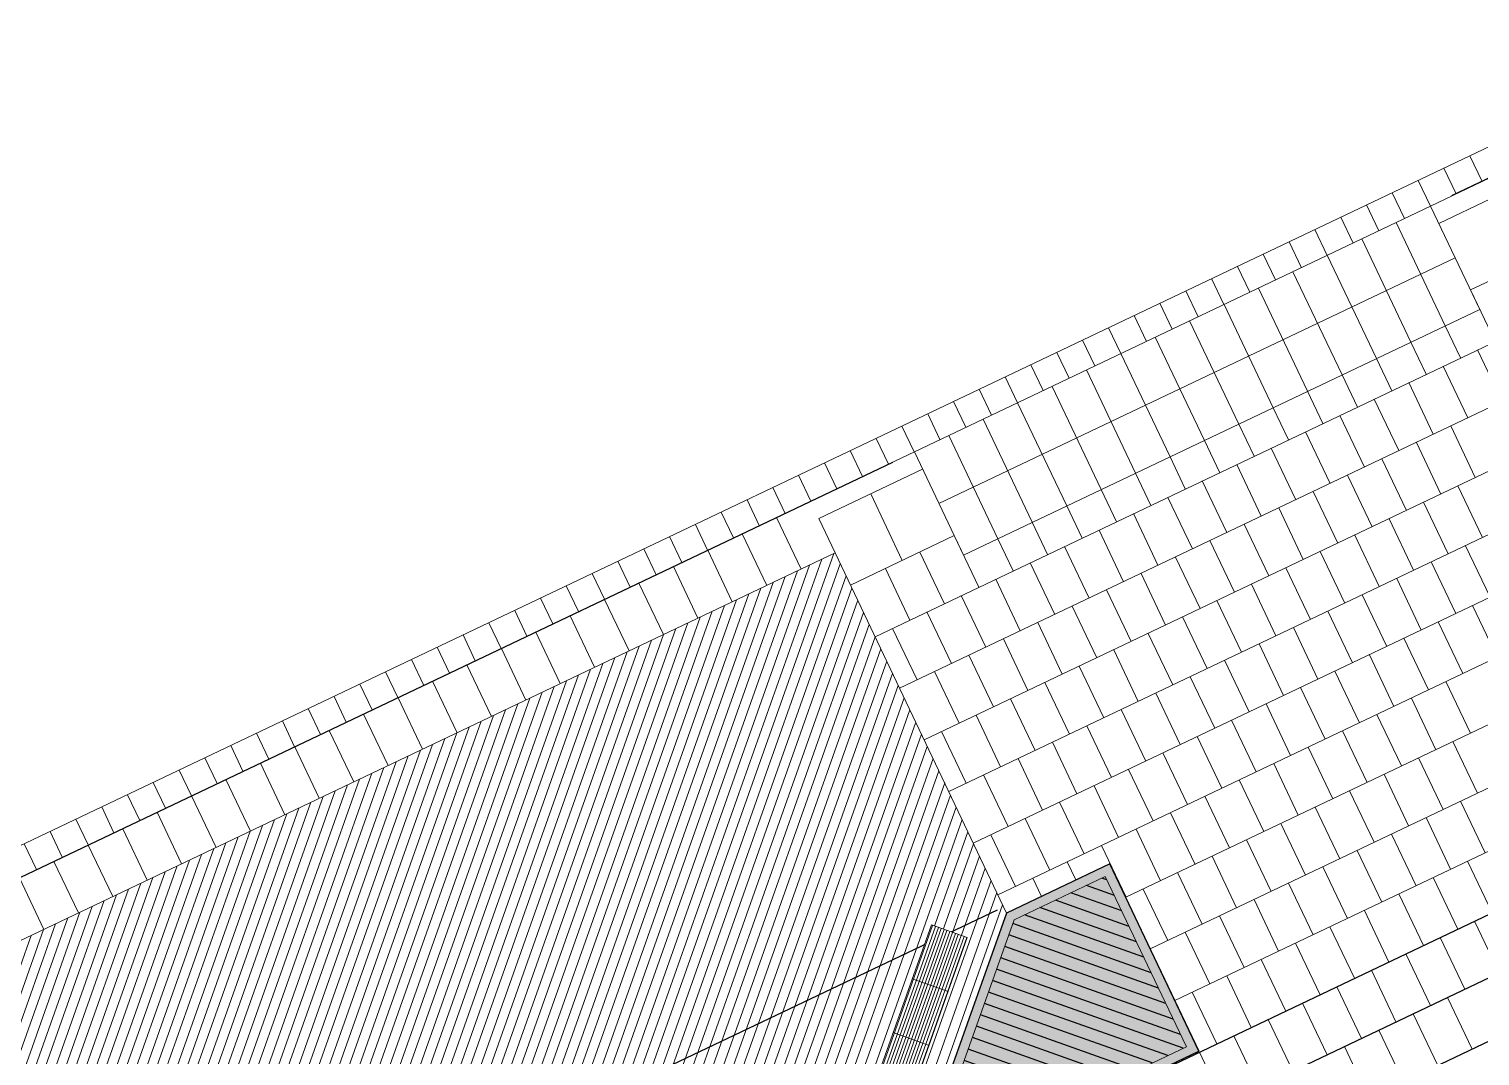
# Model space of a CAD drawing. Header units: metres. Extents: x 679599 to 680028, y 2748524 to 2748840.
# Drawn here: x 679830.69 to 679845.92, y 2748776.37 to 2748787.14 of the extents above; entities that cross this region are included whole.
import ezdxf

# ---------------------------------------------------------------- set-up
doc = ezdxf.new("R2010")
doc.units = ezdxf.units.M
doc.header["$LTSCALE"] = 5
doc.layers.add('00-AUX', color=2, linetype='Continuous', plot=False)
doc.layers.add('00-AUX Tree Pit', color=2, linetype='Continuous', plot=False)
for name, color, linetype, lineweight, plot in [('02-L-B-Barrier Curb', 210, 'Continuous', 5, False), ('02-L-B-Channel', 140, 'Continuous', 5, False), ('02-L-B-Curb', 11, 'Continuous', 5, False)]:
    doc.layers.add(name, color=color, linetype=linetype, lineweight=lineweight, plot=plot)
doc.layers.add('02-L-B-Flat Bar', color=181, linetype='Continuous', lineweight=5)
doc.layers.add('04-BK-Tree Pit', color=6, linetype='Continuous', lineweight=5)
for name, color, linetype, lineweight, true_color in [('02-L-Joints-Paviment_07_Precast Concrete Blocks 60X40', 7, 'Continuous', 5, 0x999999), ('03-TR-Pavement_07_Precast Concrete Blocks 20X10', 7, 'Continuous', 5, 0x999999), ('03-TR-Pavement_07_Precast Concrete Blocks 60X40', 7, 'Continuous', 5, 0x999999), ('03-TR-Pavement_07_Precast irregular Concrete Blocks', 7, 'Continuous', 5, 0xb3b3b3)]:
    doc.layers.add(name, color=color, linetype=linetype, lineweight=lineweight, true_color=true_color)
doc.layers.add('03-TR-Tree Pit_Green', color=46, linetype='Continuous')
doc.layers.add('03-TR-Tree Pit_White', color=7, linetype='Continuous', true_color=0xfcfcfc)

# ---------------------------------------------------------------- blocks, each defined once
blk = doc.blocks.new('*U5')
at = {"layer": '02-L-B-Channel'}
blk.add_lwpolyline([(0, 0), (0, -0.3)], dxfattribs=at)
blk = doc.blocks.new('*U6')
at = {"layer": '02-L-B-Channel', "color": 0, "linetype": 'ByBlock', "lineweight": -2, "transparency": 16777216, "rotation": 25.44812428929673}
for p in [(679845.813, 2748785.811), (679845.542, 2748785.682), (679845.271, 2748785.553), (679845, 2748785.424), (679844.73, 2748785.295), (679844.188, 2748785.037), (679844.459, 2748785.166), (679843.917, 2748784.908), (679843.646, 2748784.779), (679843.375, 2748784.651), (679843.104, 2748784.522), (679842.562, 2748784.264), (679842.833, 2748784.393), (679842.292, 2748784.135), (679842.021, 2748784.006), (679841.75, 2748783.877), (679841.479, 2748783.748), (679841.208, 2748783.619), (679840.666, 2748783.361), (679840.937, 2748783.49), (679840.395, 2748783.233), (679840.124, 2748783.104), (679839.853, 2748782.975), (679839.583, 2748782.846), (679839.041, 2748782.588), (679839.312, 2748782.717), (679838.77, 2748782.459), (679838.499, 2748782.33), (679838.228, 2748782.201), (679837.957, 2748782.072), (679837.686, 2748781.943), (679837.145, 2748781.686), (679837.415, 2748781.815), (679836.874, 2748781.557), (679836.603, 2748781.428), (679836.332, 2748781.299), (679836.061, 2748781.17), (679835.519, 2748780.912), (679835.79, 2748781.041), (679835.248, 2748780.783), (679834.977, 2748780.654), (679834.707, 2748780.525), (679834.436, 2748780.397), (679834.165, 2748780.268), (679833.623, 2748780.01), (679833.894, 2748780.139), (679833.352, 2748779.881), (679833.081, 2748779.752), (679832.81, 2748779.623), (679832.539, 2748779.494), (679831.998, 2748779.236), (679832.269, 2748779.365), (679831.727, 2748779.107), (679831.456, 2748778.979), (679831.185, 2748778.85), (679830.914, 2748778.721), (679830.643, 2748778.592)]:
    blk.add_blockref('*U5', p, dxfattribs=at)
blk = doc.blocks.new('Tree Pit Ford')
at = {"layer": '03-TR-Tree Pit_Green', "ltscale": 0.3}
h = blk.add_hatch(dxfattribs=at)
h.set_pattern_fill('ANSI31', color=256, scale=0.04)
h.paths.add_polyline_path([(-0.045, 1.149), (1.934, -0.83), (-1.104, -0.83), (-1.104, 1.149)])
at = {"layer": '03-TR-Tree Pit_White'}
h = blk.add_hatch(color=256, dxfattribs=at)
h.dxf.hatch_style = 1
h.paths.add_polyline_path([(-0.004, 1.249), (2.175, -0.93), (-1.204, -0.93), (-1.204, 1.249)])
at = {"layer": '02-L-B-Curb'}
blk.add_lwpolyline([(-0.004, 1.249), (2.175, -0.93), (-1.204, -0.93), (-1.204, 1.249)], close=True, dxfattribs=at)
at = {"layer": '02-L-B-Curb', "color": 6}
blk.add_lwpolyline([(-0.045, 1.149), (1.934, -0.83), (-1.104, -0.83), (-1.104, 1.149)], close=True, dxfattribs=at)
blk = doc.blocks.new('Piece Parking')
blk.add_wipeout([(-1.7, 0.2), (-1.7, -0.2), (0.7, -0.2), (0.7, 0.2)])
at = {"layer": '03-TR-Pavement_07_Precast irregular Concrete Blocks'}
h = blk.add_hatch(dxfattribs=at)
h.set_pattern_fill('ANSI31', color=256, scale=0.01, angle=135)
h.paths.add_polyline_path([(-1.7, 0.2), (0.7, 0.2), (0.7, -0.2), (-1.7, -0.2)])
blk.add_lwpolyline([(-1.7, 0.2), (0.7, 0.2), (0.7, -0.2), (-1.7, -0.2)], close=True)
at = {"layer": '02-L-Joints-Paviment_07_Precast Concrete Blocks 60X40'}
for points in [[(-1.1, 0.2), (-1.1, -0.2)], [(-0.5, 0.2), (-0.5, -0.2)], [(0.1, 0.2), (0.1, -0.2)]]:
    blk.add_lwpolyline(points, dxfattribs=at)
blk = doc.blocks.new('*U50')
at = {"rotation": 44.98941899152474}
blk.add_blockref('Piece Parking', (-0.199, -0.481), dxfattribs=at)
blk = doc.blocks.new('*U51')
at = {"layer": '02-L-B-Barrier Curb', "color": 0, "linetype": 'ByBlock', "lineweight": -2, "transparency": 16777216, "rotation": 25.44812282596097}
blk.add_blockref('*U50', (679840.09, 2748777.534), dxfattribs=at)

msp = doc.modelspace()

# ---------------------------------------------------------------- hatches: boundary and pattern name
at = {"layer": '03-TR-Pavement_07_Precast Concrete Blocks 20X10'}
h = msp.add_hatch(dxfattribs=at)
h.set_pattern_fill('ANSI31', color=256, scale=0.0315, angle=25.5)
h.set_pattern_definition([(70.5, (0, 0), (-0.094275932128, 0.033384858509), [])])
edge = h.paths.add_edge_path()
edge.add_line((679754.639, 2748741.428), (679756.438, 2748737.648))
edge.add_line((679756.438, 2748737.648), (679759.31, 2748736.613))
edge.add_line((679759.31, 2748736.613), (679763.155, 2748738.443))
edge.add_line((679763.155, 2748738.443), (679764.159, 2748741.27))
edge.add_line((679764.159, 2748741.27), (679766.986, 2748740.266))
edge.add_line((679766.986, 2748740.266), (679770.831, 2748742.096))
edge.add_line((679770.831, 2748742.096), (679771.835, 2748744.923))
edge.add_line((679771.835, 2748744.923), (679774.662, 2748743.919))
edge.add_line((679774.662, 2748743.919), (679778.507, 2748745.748))
edge.add_line((679778.507, 2748745.748), (679779.511, 2748748.576))
edge.add_line((679779.511, 2748748.576), (679782.338, 2748747.571))
edge.add_line((679782.338, 2748747.571), (679786.176, 2748749.398))
edge.add_line((679786.176, 2748749.398), (679787.186, 2748752.228))
edge.add_line((679787.186, 2748752.228), (679790.014, 2748751.224))
edge.add_line((679790.014, 2748751.224), (679793.857, 2748753.054))
edge.add_line((679793.857, 2748753.054), (679794.828, 2748755.786))
edge.add_line((679794.828, 2748755.786), (679794.862, 2748755.88))
edge.add_line((679794.862, 2748755.88), (679797.688, 2748754.876))
edge.add_line((679797.688, 2748754.876), (679801.533, 2748756.706))
edge.add_line((679801.533, 2748756.706), (679802.537, 2748759.533))
edge.add_line((679802.537, 2748759.533), (679805.364, 2748758.529))
edge.add_line((679805.364, 2748758.529), (679809.208, 2748760.358))
edge.add_line((679809.208, 2748760.358), (679810.212, 2748763.185))
edge.add_line((679810.212, 2748763.185), (679813.04, 2748762.181))
edge.add_line((679813.04, 2748762.181), (679816.883, 2748764.01))
edge.add_line((679816.883, 2748764.01), (679817.885, 2748766.836))
edge.add_line((679817.885, 2748766.836), (679820.714, 2748765.833))
edge.add_line((679820.714, 2748765.833), (679824.559, 2748767.663))
edge.add_line((679824.559, 2748767.663), (679825.563, 2748770.49))
edge.add_line((679825.563, 2748770.49), (679828.39, 2748769.486))
edge.add_line((679828.39, 2748769.486), (679832.234, 2748771.315))
edge.add_line((679832.234, 2748771.315), (679833.238, 2748774.142))
edge.add_line((679833.238, 2748774.142), (679836.062, 2748773.137))
edge.add_line((679836.062, 2748773.137), (679839.907, 2748774.967))
edge.add_line((679839.907, 2748774.967), (679840.952, 2748777.865))
edge.add_line((679840.952, 2748777.865), (679839.153, 2748781.645))
edge.add_line((679839.153, 2748781.645), (679754.643, 2748741.429))

# ---------------------------------------------------------------- linework, layer by layer
at = {"layer": '00-AUX'}
for points in [[(679947.256, 2748833.751), (679845.621, 2748785.391)], [(679670.326, 2748694.247), (679906.736, 2748806.746)], [(679670.403, 2748693.619), (679906.813, 2748806.118)], [(679670.841, 2748693.163), (679907.252, 2748805.663)], [(679839.754, 2748782.593), (679753.535, 2748741.563)], [(679759.499, 2748739.184), (679840.858, 2748777.899)]]:
    msp.add_lwpolyline(points, dxfattribs=at)
at = {"layer": '00-AUX Tree Pit', "ltscale": 0.3}
msp.add_lwpolyline([(679840.952, 2748777.865), (679839.92, 2748774.962), (679842.971, 2748776.414), (679842.035, 2748778.381)], close=True, dxfattribs=at)
at = {"layer": '02-L-B-Barrier Curb'}
for points in [[(679845.402, 2748785.283), (679846.486, 2748785.799)], [(679845.488, 2748785.102), (679846.572, 2748785.618)], [(679838.895, 2748782.187), (679839.984, 2748782.705)], [(679838.981, 2748782.006), (679840.07, 2748782.524)]]:
    msp.add_lwpolyline(points, dxfattribs=at)
at = {"layer": '02-L-B-Channel'}
msp.add_lwpolyline([(679958.866, 2748839.608), (679599.301, 2748668.504)], dxfattribs=at)
at = {"layer": '02-L-B-Flat Bar'}
msp.add_lwpolyline([(679840.952, 2748777.865), (679839.153, 2748781.645)], dxfattribs=at)
at = {"layer": '02-L-Joints-Paviment_07_Precast Concrete Blocks 60X40'}
for p, q in [((679845.402, 2748785.283), (679845.917, 2748784.199)), ((679840.345, 2748782.876), (679845.041, 2748785.111)), ((679845.82, 2748784.403), (679846.078, 2748783.861)), ((679845.917, 2748784.199), (679840.5, 2748781.621)), ((679845.556, 2748784.027), (679845.717, 2748783.69)), ((679845.195, 2748783.855), (679845.356, 2748783.518)), ((679844.834, 2748783.683), (679844.995, 2748783.346)), ((679845.895, 2748783.774), (679846.153, 2748783.233)), ((679844.473, 2748783.512), (679844.633, 2748783.174)), ((679845.534, 2748783.602), (679845.792, 2748783.061)), ((679845.173, 2748783.431), (679845.43, 2748782.889)), ((679844.111, 2748783.34), (679844.272, 2748783.002)), ((679844.811, 2748783.259), (679845.069, 2748782.717)), ((679843.75, 2748783.168), (679843.911, 2748782.83)), ((679844.45, 2748783.087), (679844.708, 2748782.545)), ((679843.389, 2748782.996), (679843.55, 2748782.658)), ((679844.089, 2748782.915), (679844.347, 2748782.373)), ((679845.614, 2748782.976), (679845.871, 2748782.434)), ((679843.028, 2748782.824), (679843.189, 2748782.486)), ((679843.728, 2748782.743), (679843.986, 2748782.201)), ((679845.252, 2748782.804), (679845.51, 2748782.262)), ((679840.5, 2748781.621), (679839.984, 2748782.705)), ((679842.667, 2748782.652), (679842.827, 2748782.315)), ((679844.891, 2748782.632), (679845.149, 2748782.09)), ((679842.306, 2748782.48), (679842.466, 2748782.143)), ((679843.367, 2748782.571), (679843.625, 2748782.029)), ((679844.53, 2748782.46), (679844.788, 2748781.919)), ((679841.944, 2748782.308), (679842.105, 2748781.971)), ((679843.006, 2748782.399), (679843.263, 2748781.858)), ((679844.169, 2748782.288), (679844.427, 2748781.747)), ((679845.688, 2748782.347), (679845.946, 2748781.805)), ((679839.858, 2748781.566), (679839.526, 2748782.265)), ((679841.583, 2748782.137), (679841.744, 2748781.799)), ((679842.644, 2748782.227), (679842.902, 2748781.686)), ((679845.327, 2748782.175), (679845.585, 2748781.633)), ((679839.153, 2748781.645), (679838.981, 2748782.006)), ((679842.283, 2748782.056), (679842.541, 2748781.514)), ((679843.808, 2748782.117), (679844.065, 2748781.575)), ((679844.966, 2748782.003), (679845.224, 2748781.462)), ((679840.402, 2748781.825), (679840.66, 2748781.283)), ((679841.222, 2748781.965), (679841.383, 2748781.627)), ((679841.922, 2748781.884), (679842.18, 2748781.342)), ((679843.446, 2748781.945), (679843.704, 2748781.403)), ((679844.605, 2748781.831), (679844.863, 2748781.29)), ((679840.861, 2748781.793), (679841.021, 2748781.455)), ((679841.561, 2748781.712), (679841.819, 2748781.17)), ((679843.085, 2748781.773), (679843.343, 2748781.231)), ((679845.768, 2748781.72), (679846.026, 2748781.179)), ((679754.639, 2748741.428), (679839.153, 2748781.645)), ((679840.041, 2748781.653), (679840.299, 2748781.111)), ((679841.2, 2748781.54), (679841.457, 2748780.998)), ((679842.724, 2748781.601), (679842.982, 2748781.059)), ((679844.244, 2748781.66), (679844.501, 2748781.118)), ((679845.407, 2748781.549), (679845.665, 2748781.007)), ((679839.68, 2748781.481), (679839.938, 2748780.94)), ((679840.838, 2748781.368), (679841.096, 2748780.826)), ((679842.363, 2748781.429), (679842.621, 2748780.887)), ((679843.882, 2748781.488), (679844.14, 2748780.946)), ((679845.046, 2748781.377), (679845.303, 2748780.835)), ((679842.002, 2748781.257), (679842.259, 2748780.715)), ((679843.521, 2748781.316), (679843.779, 2748780.774)), ((679840.477, 2748781.196), (679840.735, 2748780.654)), ((679841.64, 2748781.085), (679841.898, 2748780.543)), ((679843.16, 2748781.144), (679843.418, 2748780.602)), ((679844.684, 2748781.205), (679844.942, 2748780.663)), ((679845.843, 2748781.092), (679846.101, 2748780.55)), ((679840.116, 2748781.024), (679840.374, 2748780.483)), ((679841.279, 2748780.913), (679841.537, 2748780.372)), ((679842.799, 2748780.972), (679843.057, 2748780.43)), ((679844.323, 2748781.033), (679844.581, 2748780.491)), ((679845.482, 2748780.92), (679845.739, 2748780.378)), ((679839.755, 2748780.852), (679840.013, 2748780.311)), ((679842.438, 2748780.8), (679842.695, 2748780.258)), ((679843.962, 2748780.861), (679844.22, 2748780.319)), ((679840.918, 2748780.742), (679841.176, 2748780.2)), ((679842.076, 2748780.628), (679842.334, 2748780.086)), ((679843.601, 2748780.689), (679843.859, 2748780.147)), ((679845.12, 2748780.748), (679845.378, 2748780.206)), ((679840.557, 2748780.57), (679840.815, 2748780.028)), ((679841.715, 2748780.456), (679841.973, 2748779.915)), ((679843.24, 2748780.517), (679843.497, 2748779.976)), ((679844.759, 2748780.576), (679845.017, 2748780.034)), ((679840.196, 2748780.398), (679840.453, 2748779.856)), ((679842.878, 2748780.345), (679843.136, 2748779.804)), ((679844.398, 2748780.404), (679844.656, 2748779.862)), ((679841.354, 2748780.285), (679841.612, 2748779.743)), ((679842.517, 2748780.174), (679842.775, 2748779.632)), ((679844.037, 2748780.232), (679844.295, 2748779.69)), ((679845.561, 2748780.293), (679845.819, 2748779.751)), ((679840.993, 2748780.113), (679841.251, 2748779.571)), ((679842.156, 2748780.002), (679842.414, 2748779.46)), ((679843.676, 2748780.06), (679843.933, 2748779.519)), ((679845.2, 2748780.121), (679845.458, 2748779.579)), ((679840.632, 2748779.941), (679840.889, 2748779.399)), ((679843.314, 2748779.888), (679843.572, 2748779.347)), ((679844.839, 2748779.949), (679845.097, 2748779.408)), ((679840.27, 2748779.769), (679840.528, 2748779.227)), ((679841.795, 2748779.83), (679842.053, 2748779.288)), ((679842.953, 2748779.717), (679843.211, 2748779.175)), ((679844.478, 2748779.778), (679844.735, 2748779.236)), ((679841.434, 2748779.658), (679841.691, 2748779.116)), ((679842.592, 2748779.545), (679842.85, 2748779.003)), ((679844.116, 2748779.606), (679844.374, 2748779.064)), ((679845.636, 2748779.664), (679845.894, 2748779.122)), ((679841.072, 2748779.486), (679841.33, 2748778.944)), ((679843.755, 2748779.434), (679844.013, 2748778.892)), ((679845.275, 2748779.492), (679845.533, 2748778.951)), ((679840.711, 2748779.314), (679840.969, 2748778.772)), ((679842.231, 2748779.373), (679842.489, 2748778.831)), ((679843.394, 2748779.262), (679843.652, 2748778.72)), ((679844.914, 2748779.321), (679845.171, 2748778.779)), ((679841.87, 2748779.201), (679842.127, 2748778.659)), ((679843.033, 2748779.09), (679843.291, 2748778.548)), ((679844.552, 2748779.149), (679844.81, 2748778.607)), ((679841.508, 2748779.029), (679841.766, 2748778.487)), ((679844.191, 2748778.977), (679844.449, 2748778.435)), ((679845.716, 2748779.038), (679845.973, 2748778.496)), ((679841.147, 2748778.857), (679841.405, 2748778.315)), ((679842.672, 2748778.918), (679842.93, 2748778.376)), ((679843.83, 2748778.805), (679844.088, 2748778.263)), ((679845.354, 2748778.866), (679845.612, 2748778.324)), ((679840.786, 2748778.685), (679841.044, 2748778.144)), ((679842.311, 2748778.746), (679842.568, 2748778.204)), ((679843.469, 2748778.633), (679843.727, 2748778.091)), ((679844.993, 2748778.694), (679845.251, 2748778.152)), ((679841.949, 2748778.574), (679842.207, 2748778.033)), ((679844.632, 2748778.522), (679844.89, 2748777.98)), ((679841.588, 2748778.403), (679841.679, 2748778.212)), ((679843.108, 2748778.461), (679843.365, 2748777.919)), ((679844.271, 2748778.35), (679844.529, 2748777.808)), ((679845.79, 2748778.409), (679846.048, 2748777.867)), ((679841.227, 2748778.231), (679841.318, 2748778.04)), ((679842.746, 2748778.289), (679843.004, 2748777.747)), ((679843.91, 2748778.178), (679844.168, 2748777.637)), ((679845.429, 2748778.237), (679845.687, 2748777.695)), ((679842.385, 2748778.117), (679842.643, 2748777.576)), ((679845.068, 2748778.065), (679845.326, 2748777.523)), ((679843.549, 2748778.006), (679843.806, 2748777.465)), ((679844.707, 2748777.893), (679844.965, 2748777.351)), ((679843.187, 2748777.835), (679843.445, 2748777.293)), ((679844.346, 2748777.721), (679844.604, 2748777.18)), ((679842.826, 2748777.663), (679843.084, 2748777.121)), ((679843.984, 2748777.549), (679844.242, 2748777.008)), ((679843.623, 2748777.378), (679843.881, 2748776.836)), ((679843.262, 2748777.206), (679843.52, 2748776.664)), ((679842.901, 2748777.034), (679843.159, 2748776.492))]:
    msp.add_line(p, q, dxfattribs=at)
for points in [[(679845.041, 2748785.111), (679845.402, 2748785.283)], [(679845.556, 2748784.027), (679845.041, 2748785.111)], [(679845.195, 2748783.855), (679844.679, 2748784.939)], [(679840.242, 2748782.163), (679845.66, 2748784.741)], [(679844.834, 2748783.683), (679844.318, 2748784.767)], [(679844.473, 2748783.512), (679843.957, 2748784.595)], [(679844.111, 2748783.34), (679843.596, 2748784.423)], [(679843.75, 2748783.168), (679843.235, 2748784.251)], [(679843.389, 2748782.996), (679842.873, 2748784.08)], [(679843.028, 2748782.824), (679842.512, 2748783.908)], [(679842.667, 2748782.652), (679842.151, 2748783.736)], [(679842.306, 2748782.48), (679841.79, 2748783.564)], [(679841.944, 2748782.308), (679841.429, 2748783.392)], [(679841.583, 2748782.137), (679841.067, 2748783.22)], [(679841.222, 2748781.965), (679840.706, 2748783.048)], [(679839.984, 2748782.705), (679840.345, 2748782.876)], [(679840.861, 2748781.793), (679840.345, 2748782.876)], [(679838.797, 2748781.475), (679838.539, 2748782.016)], [(679838.435, 2748781.303), (679838.178, 2748781.844)], [(679838.074, 2748781.131), (679837.817, 2748781.672)], [(679837.713, 2748780.959), (679837.456, 2748781.5)], [(679837.352, 2748780.788), (679837.094, 2748781.328)], [(679836.991, 2748780.616), (679836.733, 2748781.156)], [(679836.629, 2748780.444), (679836.372, 2748780.985)], [(679836.268, 2748780.272), (679836.011, 2748780.813)], [(679835.907, 2748780.1), (679835.65, 2748780.641)], [(679835.546, 2748779.928), (679835.289, 2748780.469)], [(679835.185, 2748779.756), (679834.927, 2748780.297)], [(679834.823, 2748779.584), (679834.566, 2748780.125)], [(679834.462, 2748779.413), (679834.205, 2748779.953)], [(679834.101, 2748779.241), (679833.844, 2748779.781)], [(679833.74, 2748779.069), (679833.483, 2748779.61)], [(679833.379, 2748778.897), (679833.121, 2748779.438)], [(679833.018, 2748778.725), (679832.76, 2748779.266)], [(679832.656, 2748778.553), (679832.399, 2748779.094)], [(679832.295, 2748778.381), (679832.038, 2748778.922)], [(679831.934, 2748778.209), (679831.677, 2748778.75)], [(679831.573, 2748778.037), (679831.315, 2748778.578)], [(679831.212, 2748777.866), (679830.954, 2748778.406)], [(679830.85, 2748777.694), (679830.593, 2748778.234)], [(679845.864, 2748777.779), (679846.122, 2748777.238)], [(679845.503, 2748777.607), (679845.761, 2748777.066)], [(679845.142, 2748777.436), (679845.4, 2748776.894)], [(679844.781, 2748777.264), (679845.038, 2748776.722)], [(679844.419, 2748777.092), (679844.677, 2748776.55)], [(679845.58, 2748776.98), (679845.838, 2748776.438)], [(679844.058, 2748776.92), (679844.316, 2748776.378)], [(679845.219, 2748776.808), (679845.477, 2748776.266)], [(679843.697, 2748776.748), (679843.955, 2748776.206)], [(679843.336, 2748776.576), (679843.594, 2748776.034)], [(679844.858, 2748776.636), (679845.116, 2748776.094)], [(679842.975, 2748776.404), (679843.232, 2748775.863)], [(679844.497, 2748776.464), (679844.754, 2748775.922)]]:
    msp.add_lwpolyline(points, dxfattribs=at)
at = {"layer": '03-TR-Pavement_07_Precast Concrete Blocks 60X40'}
for p, q in [((679602.439, 2748661.942), (679961.734, 2748832.918)), ((679602.698, 2748661.401), (679961.992, 2748832.376)), ((679602.956, 2748660.859), (679962.25, 2748831.835)), ((679845.82, 2748784.403), (679846.904, 2748784.919)), ((679839.572, 2748780.765), (679847.162, 2748784.377)), ((679839.83, 2748780.224), (679847.42, 2748783.836)), ((679840.087, 2748779.682), (679847.678, 2748783.294)), ((679840.345, 2748779.14), (679847.936, 2748782.752)), ((679840.603, 2748778.598), (679848.193, 2748782.21)), ((679839.314, 2748781.307), (679840.402, 2748781.825)), ((679840.861, 2748778.056), (679848.451, 2748781.668)), ((679842.202, 2748778.03), (679847.625, 2748780.611)), ((679842.46, 2748777.489), (679847.883, 2748780.069)), ((679842.718, 2748776.947), (679848.141, 2748779.527))]:
    msp.add_line(p, q, dxfattribs=at)

# ---------------------------------------------------------------- block references
at = {"layer": '02-L-B-Channel'}
msp.add_blockref('*U6', (0, 0), dxfattribs=at)
at = {"layer": '04-BK-Tree Pit', "xscale": -1, "rotation": 25.44812430357308}
msp.add_blockref('Tree Pit Ford', (679841.485, 2748776.737), dxfattribs=at)

# ---------------------------------------------------------------- next in the draw order: block references
at = {"layer": '02-L-B-Barrier Curb'}
msp.add_blockref('*U51', (0, 0), dxfattribs=at)

doc.saveas('drawing.dxf')
